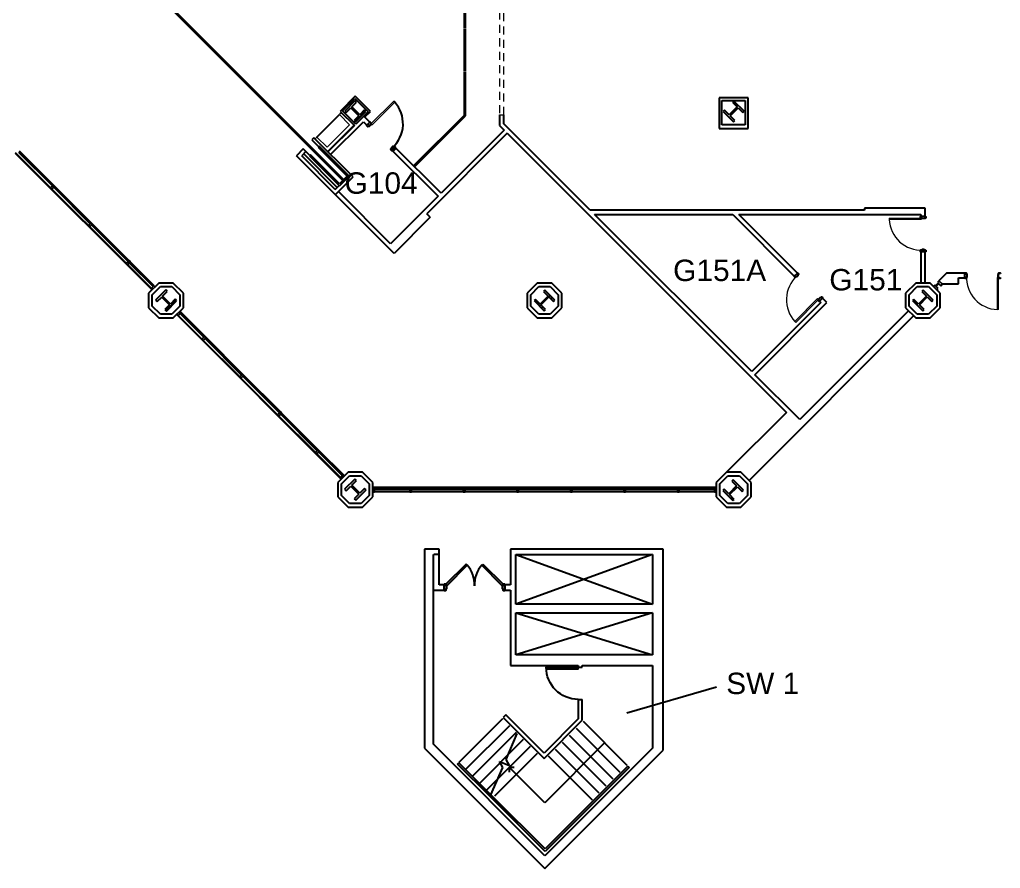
# Model space of a CAD drawing. Header units: inches. Extents: x -115 to 5677, y -261 to 4726.
# Drawn here: x 1108 to 2207, y -32 to 920 of the extents above; entities that cross this region are included whole.
import ezdxf

# ---------------------------------------------------------------- set-up
doc = ezdxf.new("R2010")
doc.units = ezdxf.units.IN
doc.header["$LTSCALE"] = 96
doc.header["$MEASUREMENT"] = 0
doc.linetypes.add('_Hidden Lines', pattern=[0.15625, 0.09375, -0.0625])
doc.layers.get('0').update_dxf_attribs({"linetype": 'CONTINUOUS'})
for name, color, linetype in [('A-ANNO-ROOM', 4, 'CONTINUOUS'), ('A-ANNO-TEXT', 4, 'CONTINUOUS'), ('A-COLS', 5, 'CONTINUOUS'), ('A-DOOR', 2, 'CONTINUOUS'), ('A-FLOR-CASE', 3, 'CONTINUOUS'), ('A-FLOR-HRAL', 1, 'CONTINUOUS'), ('A-FLOR-STRS', 2, 'CONTINUOUS'), ('A-GLAZ', 2, 'CONTINUOUS'), ('A-GLAZ-SILL', 1, 'CONTINUOUS'), ('A-SHAFT', 1, 'CONTINUOUS'), ('A-WALL-FULL', 6, 'CONTINUOUS')]:
    doc.layers.add(name, color=color, linetype=linetype)
for name, color, linetype, lineweight in [('A-DOOR-4', 2, '_Hidden Lines', 20), ('A-FLOR-CASE-1', 3, 'CONTINUOUS', 20), ('A-FLOR-STRS-1', 55, 'CONTINUOUS', 13), ('A-Genm', 13, 'CONTINUOUS', 9), ('A-GLAZ-CWMG-1', 55, 'CONTINUOUS', 13), ('A-GLAZ-CWMG-2', 3, 'CONTINUOUS', 9), ('A-GLAZ-CWMG-3', 3, 'CONTINUOUS', 20), ('I-WALL-1', 55, 'CONTINUOUS', 13), ('I-WALL-2', 2, 'CONTINUOUS', 50)]:
    doc.layers.add(name, color=color, linetype=linetype, lineweight=lineweight)
doc.styles.add('ARIAL', font='arial.ttf')

# ---------------------------------------------------------------- blocks, each defined once
blk = doc.blocks.new('Rectangular Mullion - Rectangular Mullion 2x4_5-12948729-ABSWR_AR_GL')
at = {"layer": 'A-GLAZ-CWMG-3'}
for p, q in [((-2, 2.25), (0, 2.25)), ((-2, -2.25), (-2, 2.25)), ((0, -2.25), (-2, -2.25))]:
    blk.add_line(p, q, dxfattribs=at)
blk = doc.blocks.new('WALL STORAGE1 - WALL STORAGE-8763647-ABSWR_AR_GL')
at = {"layer": 'A-FLOR-CASE'}
blk.add_line((4679.2, 955.6), (4704.4, 980.8), dxfattribs=at)
at = {"layer": 'A-FLOR-CASE-1'}
for p, q in [((4706.6, 983), (4704.4, 980.8)), ((4704.4, 980.8), (4715.7, 969.5)), ((4720.6, 968.9), (4706.6, 983)), ((4715.7, 969.5), (4690.5, 944.3)), ((4691.1, 939.4), (4720.6, 968.9)), ((4679.2, 955.6), (4677, 953.5)), ((4677, 953.5), (4691.1, 939.4)), ((4690.5, 944.3), (4679.2, 955.6))]:
    blk.add_line(p, q, dxfattribs=at)
blk = doc.blocks.new('*U34')
for p, q in [((0, 0), (0, 0)), ((-36, 0), (-36, 0))]:
    blk.add_line(p, q)
blk.add_lwpolyline([(0, 0), (0, -36), (-1.75, -36), (-1.75, 0)], close=True)
blk.add_arc((0, 0), 36, 180, 270)

msp = doc.modelspace()

# ---------------------------------------------------------------- hatches: boundary and pattern name
at = {"layer": 'A-COLS'}
h = msp.add_hatch(dxfattribs=at)
h.set_pattern_fill('FP_165', color=256, angle=-135, style=0, pattern_type=2)
h.set_pattern_definition([(45, (-3238.246, -167.171), (-9.503515, 9.503515), []), (45, (-3238.247, -152.77), (-9.503515, 9.503515), [])])
h.paths.add_polyline_path([(1484.3, 805.6), (1495.7, 817), (1494.1, 818.6), (1488.9, 813.4), (1480, 822.3), (1485.2, 827.5), (1483.6, 829.1), (1472.2, 817.6), (1473.8, 816), (1479, 821.3), (1487.9, 812.4), (1482.7, 807.2)], flags=0)
h = msp.add_hatch(dxfattribs=at)
h.set_pattern_fill('FP_167', color=256, angle=-135, style=0, pattern_type=2)
h.set_pattern_definition([(45, (-3238.246, -167.171), (-9.503515, 9.503515), []), (45, (-3238.247, -152.77), (-9.503515, 9.503515), [])])
h.paths.add_polyline_path([(1272.2, 593.4), (1283.6, 604.9), (1282, 606.5), (1276.8, 601.2), (1267.9, 610.1), (1273.1, 615.4), (1271.5, 617), (1260.1, 605.5), (1261.7, 603.9), (1266.9, 609.1), (1275.8, 600.2), (1270.6, 595)], flags=0)
h = msp.add_hatch(dxfattribs=at)
h.set_pattern_fill('FP_166', color=256, angle=135, style=0, pattern_type=2)
h.set_pattern_definition([(45, (-3238.246, -167.171), (-9.503515, 9.503515), []), (45, (-3238.247, -152.77), (-9.503515, 9.503515), [])])
h.paths.add_polyline_path([(1695.9, 593.6), (1697.4, 595.1), (1692.1, 600.3), (1701, 609.2), (1706.2, 603.9), (1707.7, 605.4), (1696.3, 616.8), (1694.8, 615.3), (1700.1, 610.1), (1691.2, 601.2), (1686, 606.4), (1684.5, 605)], flags=0)
h = msp.add_hatch(dxfattribs=at)
h.set_pattern_fill('FP_168', color=256, angle=-135, style=0, pattern_type=2)
h.set_pattern_definition([(45, (-3238.246, -167.171), (-9.503515, 9.503515), []), (45, (-3238.247, -152.77), (-9.503515, 9.503515), [])])
h.paths.add_polyline_path([(1484.4, 381.1), (1496, 392.7), (1494.2, 394.4), (1489, 389.2), (1480.1, 398), (1485.3, 403.3), (1483.6, 405), (1472, 393.5), (1473.7, 391.7), (1479, 397), (1487.9, 388.1), (1482.6, 382.8)], flags=0)

# ---------------------------------------------------------------- linework, layer by layer
at = {"layer": 'A-ANNO-ROOM'}
msp.add_line((1888.9, 171.6), (1788.5, 142.5), dxfattribs=at)
at = {"layer": 'A-ANNO-TEXT'}
for p, q in [((1763.5, 109), (1696.4, 42)), ((1662.2, 81.6), (1656.8, 81.6)), ((1656.8, 76.2), (1656.8, 81.6)), ((1696.4, 42), (1656.8, 81.6))]:
    msp.add_line(p, q, dxfattribs=at)
at = {"layer": 'A-COLS'}
for p, q in [((1483.6, 829.1), (1472.2, 817.6)), ((1480, 822.3), (1485.2, 827.5)), ((1485.2, 827.5), (1483.6, 829.1)), ((1908.4, 828.9), (1907, 827.5)), ((1907, 827.5), (1912.2, 822.2)), ((1919.8, 817.5), (1908.4, 828.9)), ((1472.2, 817.6), (1473.8, 816)), ((1473.8, 816), (1479, 821.3)), ((1479, 821.3), (1487.9, 812.4)), ((1488.9, 813.4), (1480, 822.3)), ((1484.3, 805.6), (1495.7, 817)), ((1494.1, 818.6), (1488.9, 813.4)), ((1495.7, 817), (1494.1, 818.6)), ((1898.1, 818.6), (1896.6, 817.1)), ((1896.6, 817.1), (1908, 805.7)), ((1903.3, 813.3), (1898.1, 818.6)), ((1912.2, 822.2), (1903.3, 813.3)), ((1904.2, 812.4), (1913.1, 821.3)), ((1913.1, 821.3), (1918.4, 816.1)), ((1918.4, 816.1), (1919.8, 817.5)), ((1487.9, 812.4), (1482.7, 807.2)), ((1482.7, 807.2), (1484.3, 805.6)), ((1909.5, 807.2), (1904.2, 812.4)), ((1908, 805.7), (1909.5, 807.2)), ((1271.5, 617), (1260.1, 605.5)), ((1273.1, 615.4), (1271.5, 617)), ((1696.3, 616.8), (1694.8, 615.3)), ((1707.7, 605.4), (1696.3, 616.8)), ((2120.6, 616.8), (2119.1, 615.3)), ((2132, 605.4), (2120.6, 616.8)), ((1260.1, 605.5), (1261.7, 603.9)), ((1261.7, 603.9), (1266.9, 609.1)), ((1266.9, 609.1), (1275.8, 600.2)), ((1267.9, 610.1), (1273.1, 615.4)), ((1276.8, 601.2), (1267.9, 610.1)), ((1272.2, 593.4), (1283.6, 604.9)), ((1282, 606.5), (1276.8, 601.2)), ((1283.6, 604.9), (1282, 606.5)), ((1686, 606.4), (1684.5, 605)), ((1684.5, 605), (1695.9, 593.6)), ((1691.2, 601.2), (1686, 606.4)), ((1700.1, 610.1), (1691.2, 601.2)), ((1692.1, 600.3), (1701, 609.2)), ((1694.8, 615.3), (1700.1, 610.1)), ((1701, 609.2), (1706.2, 603.9)), ((1706.2, 603.9), (1707.7, 605.4)), ((2110.2, 606.4), (2108.8, 605)), ((2108.8, 605), (2120.2, 593.6)), ((2115.5, 601.2), (2110.2, 606.4)), ((2124.3, 610.1), (2115.5, 601.2)), ((2116.4, 600.3), (2125.3, 609.2)), ((2119.1, 615.3), (2124.3, 610.1)), ((2125.3, 609.2), (2130.5, 603.9)), ((2130.5, 603.9), (2132, 605.4)), ((1275.8, 600.2), (1270.6, 595)), ((1270.6, 595), (1272.2, 593.4)), ((1697.4, 595.1), (1692.1, 600.3)), ((1695.9, 593.6), (1697.4, 595.1)), ((2121.6, 595.1), (2116.4, 600.3)), ((2120.2, 593.6), (2121.6, 595.1)), ((1483.6, 405), (1472, 393.5)), ((1473.7, 391.7), (1479, 397)), ((1479, 397), (1487.9, 388.1)), ((1480.1, 398), (1485.3, 403.3)), ((1489, 389.2), (1480.1, 398)), ((1485.3, 403.3), (1483.6, 405)), ((1911.5, 397.3), (1902.6, 388.4)), ((1903.5, 387.5), (1912.4, 396.3)), ((1907.7, 404), (1906.3, 402.5)), ((1906.3, 402.5), (1911.5, 397.3)), ((1919.1, 392.6), (1907.7, 404)), ((1912.4, 396.3), (1917.7, 391.1)), ((1472, 393.5), (1473.7, 391.7)), ((1487.9, 388.1), (1482.6, 382.8)), ((1484.4, 381.1), (1496, 392.7)), ((1494.2, 394.4), (1489, 389.2)), ((1496, 392.7), (1494.2, 394.4)), ((1897.4, 393.6), (1895.9, 392.1)), ((1895.9, 392.1), (1907.3, 380.8)), ((1902.6, 388.4), (1897.4, 393.6)), ((1908.8, 382.2), (1903.5, 387.5)), ((1917.7, 391.1), (1919.1, 392.6)), ((1482.6, 382.8), (1484.4, 381.1)), ((1907.3, 380.8), (1908.8, 382.2))]:
    msp.add_line(p, q, dxfattribs=at)
at = {"layer": 'A-DOOR', "lineweight": 9}
for p, q in [((1500.9, 802.8), (1527, 828.9)), ((1528.2, 827.6), (1502.8, 802.2)), ((1500.7, 805.4), (1502, 804)), ((1502.1, 804.1), (1500.8, 805.4)), ((1502, 804), (1500.9, 802.9)), ((1501.5, 803.4), (1502.8, 802.2)), ((1502.8, 802.2), (1501.5, 803.4)), ((2082.6, 697.6), (2117.8, 697.6)), ((2082.6, 697.6), (2082.6, 695.9)), ((2118.6, 695.9), (2082.6, 695.9)), ((2118.6, 697.6), (2118.6, 695.9)), ((2118.6, 695.9), (2118.6, 697.6)), ((2119.5, 697.6), (2119.5, 697)), ((2119.5, 697), (2119.5, 697.6)), ((2119.5, 697), (2121.7, 697)), ((2121.7, 697), (2119.5, 697)), ((2203.5, 631), (2203.5, 595)), ((2203.5, 631), (2205.2, 631)), ((2205.2, 595), (2205.2, 630.2)), ((2002.1, 607.3), (1976.6, 581.8)), ((1977.8, 580.6), (2002.7, 605.5)), ((2003.3, 606), (2002.1, 607.3)), ((2205.2, 595), (2203.5, 595)), ((1976.6, 581.8), (1977.8, 580.6))]:
    msp.add_line(p, q, dxfattribs=at)
at = {"layer": 'A-DOOR'}
for p, q in [((1528.2, 827.6), (1527, 828.9)), ((1500.7, 805.4), (1500.4, 805.1)), ((1500.4, 805.1), (1500.5, 805.1)), ((1500.5, 805.1), (1500.7, 805.4)), ((1501.3, 802.4), (1500.9, 802.8)), ((1497, 801.7), (1496.7, 801.4)), ((1496.7, 801.4), (1497, 801.6)), ((1498.1, 800), (1496.7, 801.4)), ((1496.7, 801.3), (1498, 800)), ((1497, 801.6), (1497, 801.7)), ((1499.2, 801.2), (1498.1, 800)), ((1498.1, 800), (1499.3, 801.2)), ((1499.3, 801.2), (1499.7, 800.8)), ((1499.7, 800.8), (1499.4, 801.2)), ((1501.2, 802.3), (1499.7, 800.8)), ((1499.8, 800.8), (1501.3, 802.3)), ((1500.9, 802.7), (1501.2, 802.3)), ((1524.7, 775.7), (1523.6, 774.5)), ((1523.6, 774.5), (1524.8, 775.7)), ((1523.6, 774.5), (1524.9, 773.1)), ((1524.9, 773.2), (1523.6, 774.5)), ((1525.9, 777.7), (1524.4, 776.2)), ((1524.4, 776.2), (1525.9, 777.7)), ((1524.8, 775.8), (1524.4, 776.2)), ((1524.4, 776.1), (1524.7, 775.8)), ((1525.2, 773.4), (1524.9, 773.2)), ((1525, 773.1), (1525.2, 773.4)), ((1525.2, 773.4), (1525.2, 773.4)), ((1525.9, 777.7), (1526.3, 777.3)), ((1526.3, 777.4), (1526, 777.7)), ((1526.4, 777.3), (1527.6, 778.5)), ((1527.5, 778.5), (1526.4, 777.4)), ((1527.6, 778.5), (1528.9, 777.2)), ((1529, 777.2), (1527.6, 778.5)), ((1528.9, 777.2), (1528.6, 776.9)), ((1528.6, 776.9), (1528.7, 776.8)), ((1528.7, 776.8), (1529, 777.1)), ((2117.7, 697.7), (2117.7, 699.5)), ((2117.8, 699.6), (2118.2, 699.6)), ((2117.8, 699.5), (2117.8, 697.7)), ((2118.2, 699.5), (2117.8, 699.5)), ((2117.8, 697.7), (2119.4, 697.7)), ((2119.4, 697.6), (2117.8, 697.6)), ((2118.2, 699.6), (2118.2, 699.5)), ((2121.7, 697.7), (2123.4, 697.7)), ((2121.7, 697.6), (2121.7, 697)), ((2123.4, 697.6), (2121.7, 697.6)), ((2121.7, 697), (2121.7, 697.6)), ((2123, 699.6), (2123.4, 699.6)), ((2123, 699.5), (2123, 699.6)), ((2123.4, 699.5), (2123, 699.5)), ((2123.4, 697.7), (2123.4, 699.5)), ((2123.5, 699.5), (2123.5, 697.7)), ((2117.7, 659.7), (2117.7, 661.5)), ((2117.8, 661.6), (2119.4, 661.6)), ((2117.8, 661.5), (2117.8, 659.7)), ((2119.4, 661.5), (2117.8, 661.5)), ((2119.5, 661.6), (2119.5, 662.2)), ((2119.5, 662.2), (2119.5, 661.6)), ((2121.7, 662.2), (2119.5, 662.2)), ((2119.5, 662.2), (2121.7, 662.2)), ((2121.7, 661.6), (2121.7, 662.2)), ((2121.7, 662.2), (2121.7, 661.6)), ((2121.7, 661.6), (2123.4, 661.6)), ((2123.4, 661.5), (2121.7, 661.5)), ((2123.4, 659.7), (2123.4, 661.5)), ((2123.5, 661.5), (2123.5, 659.7)), ((2117.8, 659.7), (2118.2, 659.7)), ((2118.2, 659.6), (2117.8, 659.6)), ((2118.2, 659.7), (2118.2, 659.6)), ((2123, 659.7), (2123.4, 659.7)), ((2123, 659.6), (2123, 659.7)), ((2123.4, 659.6), (2123, 659.6)), ((1976.1, 632.6), (1975.9, 632.3)), ((1975.9, 632.3), (1976.2, 632.5)), ((1977.2, 631), (1975.9, 632.3)), ((1975.9, 632.2), (1977.2, 630.9)), ((1976.2, 632.5), (1976.1, 632.6)), ((1978.4, 632.1), (1977.2, 631)), ((1977.3, 630.9), (1978.4, 632.1)), ((1978.9, 631.8), (1978.5, 632.1)), ((1978.5, 632.1), (1978.9, 631.7)), ((1980.4, 633.3), (1978.9, 631.8)), ((1978.9, 631.7), (1980.4, 633.2)), ((1979.8, 636.3), (1979.6, 636)), ((1979.6, 636), (1979.9, 636.3)), ((1979.6, 636), (1979.6, 636)), ((1981.2, 635), (1979.9, 636.3)), ((1979.9, 636.3), (1981.2, 634.9)), ((1981.2, 634.9), (1980, 633.8)), ((1980, 633.6), (1980.4, 633.3)), ((1980.1, 633.7), (1981.2, 634.9)), ((1980.4, 633.3), (1980.1, 633.7)), ((2167.2, 635.9), (2167.2, 635.5)), ((2167.2, 635.5), (2167.3, 635.5)), ((2167.3, 630.5), (2167.2, 630.5)), ((2167.2, 630.5), (2167.2, 630.2)), ((2169.2, 636), (2167.3, 636)), ((2167.3, 635.5), (2167.3, 635.9)), ((2167.3, 635.9), (2169.2, 635.9)), ((2167.3, 630.2), (2167.3, 630.5)), ((2169.2, 630.2), (2167.3, 630.2)), ((2167.3, 630.1), (2169.2, 630.1)), ((2169.2, 634.3), (2169.2, 635.9)), ((2169.2, 635.9), (2169.2, 634.3)), ((2169.2, 631.8), (2169.2, 630.2)), ((2169.2, 630.2), (2169.2, 631.8)), ((2169.8, 634.2), (2169.3, 634.2)), ((2169.3, 634.2), (2169.8, 634.2)), ((2169.8, 631.9), (2169.3, 631.9)), ((2169.3, 631.9), (2169.8, 631.9)), ((2169.8, 634.2), (2169.8, 631.9)), ((2169.9, 631.9), (2169.9, 634.2)), ((2204.6, 634.2), (2204.6, 631.9)), ((2204.7, 631.9), (2204.7, 634.2)), ((2204.7, 634.2), (2205.2, 634.2)), ((2205.2, 634.2), (2204.7, 634.2)), ((2204.7, 631.9), (2205.2, 631.9)), ((2205.2, 631.9), (2204.7, 631.9)), ((2205.2, 635.9), (2205.2, 634.3)), ((2205.2, 631.8), (2205.2, 630.2)), ((2207.2, 636), (2205.3, 636)), ((2205.3, 634.3), (2205.3, 635.9)), ((2205.3, 635.9), (2207.2, 635.9)), ((2205.3, 630.2), (2205.3, 631.8)), ((2207.2, 630.2), (2205.3, 630.2)), ((2205.3, 630.1), (2207.2, 630.1)), ((2207.2, 635.9), (2207.2, 635.5)), ((2207.2, 635.5), (2207.2, 635.9)), ((2207.2, 635.5), (2207.2, 635.5)), ((2207.2, 630.2), (2207.2, 630.5)), ((2207.2, 630.5), (2207.2, 630.5)), ((2207.2, 630.5), (2207.2, 630.2)), ((2003.9, 606.6), (2002.7, 605.5)), ((2002.7, 605.4), (2004, 604)), ((2002.8, 605.4), (2003.9, 606.6)), ((2004.1, 604.1), (2002.8, 605.4)), ((2005, 608.6), (2003.5, 607.1)), ((2003.5, 607), (2003.9, 606.7)), ((2003.6, 607.1), (2005.1, 608.6)), ((2003.9, 606.7), (2003.6, 607.1)), ((2005.1, 608.6), (2005.4, 608.2)), ((2005.5, 608.3), (2005.1, 608.6)), ((2006.7, 609.4), (2005.5, 608.3)), ((2005.6, 608.2), (2006.7, 609.4)), ((2006.7, 609.4), (2008.1, 608.1)), ((2008.1, 608.1), (2006.8, 609.4)), ((2008.1, 608.1), (2007.8, 607.8)), ((2007.8, 607.8), (2008.1, 608)), ((2007.8, 607.8), (2007.8, 607.8)), ((2004.4, 604.4), (2004.1, 604.1)), ((2004.1, 604), (2004.4, 604.3)), ((2004.4, 604.3), (2004.4, 604.4)), ((1608.2, 309.5), (1585.6, 286.9)), ((1586.9, 285.6), (1609.5, 308.3)), ((1609.5, 308.3), (1608.2, 309.5)), ((1625.8, 308.3), (1627, 309.5)), ((1648.4, 285.6), (1625.8, 308.3)), ((1627, 309.5), (1649.6, 286.9)), ((1583.6, 286.8), (1583.6, 286.4)), ((1583.6, 286.4), (1583.7, 286.4)), ((1585.6, 286.9), (1583.7, 286.9)), ((1583.7, 286.4), (1583.7, 286.8)), ((1583.7, 286.8), (1585.6, 286.8)), ((1586.9, 285.6), (1585.6, 286.9)), ((1585.6, 285.2), (1585.6, 286.8)), ((1585.6, 286.8), (1585.6, 285.2)), ((1649.6, 286.9), (1648.4, 285.6)), ((1649.6, 286.8), (1649.6, 285.2)), ((1651.6, 286.9), (1649.7, 286.9)), ((1649.7, 285.2), (1649.7, 286.8)), ((1649.7, 286.8), (1651.6, 286.8)), ((1651.6, 286.8), (1651.6, 286.4)), ((1651.6, 286.4), (1651.6, 286.8)), ((1651.6, 286.4), (1651.6, 286.4)), ((1583.7, 280.4), (1583.6, 280.4)), ((1583.6, 280.4), (1583.6, 280.1)), ((1583.7, 280.1), (1583.7, 280.4)), ((1585.6, 280.1), (1583.7, 280.1)), ((1583.7, 280), (1585.6, 280)), ((1585.6, 281.7), (1585.6, 280.1)), ((1585.6, 280.1), (1585.6, 281.7)), ((1586.2, 285.1), (1585.7, 285.1)), ((1585.7, 285.1), (1586.2, 285.1)), ((1586.2, 281.8), (1585.7, 281.8)), ((1585.7, 281.7), (1586.2, 281.7)), ((1586.2, 281.8), (1586.2, 285.1)), ((1586.2, 285.1), (1586.2, 281.8)), ((1649, 285.1), (1649, 281.8)), ((1649.1, 281.8), (1649.1, 285.1)), ((1649.1, 285.1), (1649.6, 285.1)), ((1649.6, 285.1), (1649.1, 285.1)), ((1649.6, 281.8), (1649.1, 281.8)), ((1649.1, 281.7), (1649.6, 281.7)), ((1649.6, 281.7), (1649.6, 280.1)), ((1649.7, 280.1), (1649.7, 281.7)), ((1651.6, 280.1), (1649.7, 280.1)), ((1649.7, 280), (1651.6, 280)), ((1651.6, 280.1), (1651.6, 280.4)), ((1651.6, 280.4), (1651.6, 280.4)), ((1651.6, 280.4), (1651.6, 280.1))]:
    msp.add_line(p, q, dxfattribs=at)
msp.add_lwpolyline([(1470.9, 740.8), (1278, 933.7), (1277.1, 932.8), (1470, 739.9), (1470.9, 740.8)], dxfattribs=at)
for centre, radius, start, end in [((1501.5, 803.4), 36, 312.2137, 42.7137), ((1500.7, 805.4), 0.0625, 45, 135), ((1500.9, 802.8), 0.0938, 135, 225), ((1500.9, 802.8), 0.0312, 135, 225), ((1496.7, 801.4), 0.0625, 135, 225), ((1498.1, 800), 0.0625, 225, 315), ((1499.3, 801.2), 0.0938, 45, 135), ((1499.3, 801.2), 0.0312, 45, 135), ((1499.7, 800.8), 0.0625, 225, 315), ((1501.2, 802.3), 0.0625, 315, 45), ((1523.6, 774.5), 0.0625, 135, 225), ((1524.4, 776.2), 0.0625, 135, 225), ((1524.7, 775.7), 0.0313, 315, 45), ((1524.7, 775.7), 0.0938, 315, 45), ((1524.9, 773.2), 0.0625, 225, 315), ((1525.9, 777.7), 0.0625, 45, 135), ((1526.4, 777.4), 0.0313, 225, 315), ((1526.4, 777.4), 0.0937, 225, 315), ((1527.6, 778.5), 0.0625, 45, 135), ((1528.9, 777.2), 0.0625, 315, 45), ((2117.8, 699.5), 0.0625, 90, 180), ((2117.8, 697.7), 0.0625, 180, 270), ((2119.4, 697.6), 0.0938, 0, 90), ((2119.4, 697.6), 0.0312, 0, 90), ((2121.7, 697.6), 0.0938, 90, 180), ((2121.7, 697.6), 0.0312, 90, 180), ((2121.7, 697), 0.0625, 270, 0), ((2123.4, 699.5), 0.0625, 0, 90), ((2123.4, 697.7), 0.0625, 270, 0), ((2117.8, 661.5), 0.0625, 90, 180), ((2119.4, 661.6), 0.0313, 270, 0), ((2119.4, 661.6), 0.0938, 270, 0), ((2119.5, 662.2), 0.0625, 90, 180), ((2121.7, 662.2), 0.0625, 0, 90), ((2121.7, 661.6), 0.0938, 180, 270), ((2121.7, 661.6), 0.0313, 180, 270), ((2123.4, 661.5), 0.0625, 0, 90), ((2117.8, 659.7), 0.0625, 180, 270), ((2123.4, 659.7), 0.0625, 270, 0), ((1975.9, 632.3), 0.0625, 135, 225), ((1977.2, 631), 0.0625, 225, 315), ((1978.5, 632.1), 0.0937, 45, 135), ((1978.5, 632.1), 0.0313, 45, 135), ((1978.9, 631.8), 0.0625, 225, 315), ((1979.9, 636.3), 0.0625, 45, 135), ((1980.1, 633.7), 0.0938, 135, 225), ((1980.1, 633.7), 0.0313, 135, 225), ((1980.4, 633.3), 0.0625, 315, 45), ((1981.2, 634.9), 0.0625, 315, 45), ((2167.3, 635.9), 0.0625, 90, 180), ((2167.3, 630.2), 0.0625, 180, 270), ((2169.2, 635.9), 0.0625, 0, 90), ((2169.3, 634.3), 0.0313, 180, 270), ((2169.3, 634.3), 0.0938, 180, 270), ((2169.3, 631.8), 0.0938, 90, 180), ((2169.3, 631.8), 0.0313, 90, 180), ((2169.2, 630.2), 0.0625, 270, 0), ((2169.8, 634.2), 0.0625, 0, 90), ((2169.8, 631.9), 0.0625, 270, 0), ((2204.7, 634.2), 0.0625, 90, 180), ((2204.7, 631.9), 0.0625, 180, 270), ((2205.3, 635.9), 0.0625, 90, 180), ((2205.2, 634.3), 0.0938, 270, 0), ((2205.2, 634.3), 0.0312, 270, 0), ((2205.2, 631.8), 0.0312, 0, 90), ((2205.2, 631.8), 0.0938, 0, 90), ((2205.3, 630.2), 0.0625, 180, 270), ((2207.2, 635.9), 0.0625, 0, 90), ((2207.2, 630.2), 0.0625, 270, 0), ((2002.8, 605.4), 0.0625, 135, 225), ((2003.6, 607.1), 0.0625, 135, 225), ((2003.9, 606.7), 0.0312, 315, 45), ((2003.9, 606.7), 0.0938, 315, 45), ((2005.1, 608.6), 0.0625, 45, 135), ((2005.5, 608.3), 0.0938, 225, 315), ((2005.5, 608.3), 0.0312, 225, 315), ((2006.7, 609.4), 0.0625, 45, 135), ((2008.1, 608.1), 0.0625, 315, 45), ((2004.1, 604.1), 0.0625, 225, 315), ((1585.6, 286.9), 32, 356.8651, 42.3651), ((1649.6, 286.9), 32, 137.6349, 183.1349), ((1583.7, 286.8), 0.0625, 90, 180), ((1585.6, 286.8), 0.0625, 0, 90), ((1649.7, 286.8), 0.0625, 90, 180), ((1651.6, 286.8), 0.0625, 0, 90), ((1583.7, 280.1), 0.0625, 180, 270), ((1585.7, 285.2), 0.0313, 180, 270), ((1585.7, 285.2), 0.0937, 180, 270), ((1585.7, 281.7), 0.0937, 90, 180), ((1585.7, 281.7), 0.0313, 90, 180), ((1585.6, 280.1), 0.0625, 270, 0), ((1586.2, 285.1), 0.0625, 0, 90), ((1586.2, 281.8), 0.0625, 270, 0), ((1649.1, 285.1), 0.0625, 90, 180), ((1649.1, 281.8), 0.0625, 180, 270), ((1649.6, 285.2), 0.0937, 270, 0), ((1649.6, 285.2), 0.0313, 270, 0), ((1649.6, 281.7), 0.0937, 0, 90), ((1649.6, 281.7), 0.0313, 0, 90), ((1649.7, 280.1), 0.0625, 180, 270), ((1651.6, 280.1), 0.0625, 270, 0)]:
    msp.add_arc(centre, radius, start, end, dxfattribs=at)
at = {"layer": 'A-DOOR', "lineweight": 9}
for centre, radius, start, end in [((1502, 804), 0.0625, 315, 45), ((2118.6, 697.6), 36, 182.2863, 272.7863), ((2119.5, 697), 0.0625, 180, 270), ((2003.3, 606), 36, 132.2137, 222.7137), ((2205.2, 631), 36, 177.2137, 267.7137)]:
    msp.add_arc(centre, radius, start, end, dxfattribs=at)
at = {"layer": 'A-DOOR-4'}
for p, q in [((1645.5, 959.2), (1645.5, 813.5)), ((1650.4, 813.5), (1650.4, 959.2)), ((1645.5, 813.5), (1650.4, 813.5))]:
    msp.add_line(p, q, dxfattribs=at)
at = {"layer": 'A-FLOR-HRAL'}
for p, q in [((1598.6, 85.3), (1600, 86.7)), ((1635.2, 48.8), (1598.6, 85.3)), ((1636, 50.8), (1600, 86.7)), ((1789.5, 83), (1696.7, -9.9)), ((1791, 81.6), (1696.7, -12.7)), ((1789.5, 83), (1791, 81.6)), ((1637.3, 46.7), (1635.2, 48.8)), ((1638.7, 48.1), (1636, 50.8)), ((1696.7, -12.7), (1637.3, 46.7)), ((1696.7, -9.9), (1638.7, 48.1))]:
    msp.add_line(p, q, dxfattribs=at)
at = {"layer": 'A-FLOR-STRS'}
for p, q in [((1649, 136.2), (1599.9, 87.1)), ((1739.3, 133.3), (1788.3, 84.2)), ((1656.7, 128.4), (1607.7, 79.3)), ((1731.5, 125.5), (1780.5, 76.4)), ((1664.5, 120.6), (1615.5, 71.6)), ((1672.3, 112.8), (1623.1, 63.7)), ((1653.1, 90.4), (1665.6, 119.5)), ((1723.7, 117.7), (1772.7, 68.6)), ((1680.1, 105), (1643.7, 68.7)), ((1708.1, 102.1), (1757.2, 53.1)), ((1715.9, 109.9), (1765, 60.9)), ((1687.9, 97.3), (1639.9, 49.3)), ((1649.3, 81.6), (1645.7, 88.4)), ((1645.7, 88.4), (1656.7, 83.7)), ((1656.7, 83.7), (1653.1, 90.4)), ((1700.4, 94.4), (1749.4, 45.3)), ((1636, 50.8), (1649.3, 81.6)), ((1643.7, 68.7), (1630.9, 55.9))]:
    msp.add_line(p, q, dxfattribs=at)
at = {"layer": 'A-FLOR-STRS-1'}
for p, q in [((1647.2, 87.7), (1646.4, 87)), ((1788.9, 82.4), (1781.8, 75.2)), ((1773.4, 66.8), (1766.2, 59.6)), ((1781.2, 74.6), (1774, 67.4)), ((1781.6, 75.4), (1781.8, 75.2)), ((1765.6, 59), (1758.4, 51.9)), ((1638.1, 48.7), (1636, 50.8)), ((1757.8, 51.3), (1750.7, 44.1))]:
    msp.add_line(p, q, dxfattribs=at)
at = {"layer": 'A-Genm'}
msp.add_line((1443.3, 778.3), (1442.2, 777.1), dxfattribs=at)
at = {"layer": 'A-GLAZ'}
for p, q in [((1106.5, 771.5), (1144.4, 733.7)), ((1145.1, 734.4), (1107.3, 772.2)), ((1144.4, 733.7), (1145.1, 734.4)), ((1146.5, 733), (1145.8, 732.3)), ((1145.8, 732.3), (1186.8, 691.3)), ((1187.5, 692), (1146.5, 733)), ((1186.8, 691.3), (1187.5, 692)), ((1188.9, 690.6), (1188.2, 689.9)), ((1188.2, 689.9), (1229.2, 648.9)), ((1229.9, 649.6), (1188.9, 690.6)), ((1229.2, 648.9), (1229.9, 649.6)), ((1231.4, 648.2), (1230.6, 647.4)), ((1230.6, 647.4), (1257.2, 620.9)), ((1257.9, 621.6), (1231.4, 648.2)), ((1257.2, 620.9), (1257.9, 621.6)), ((2133.9, 622.4), (2132.3, 620.8)), ((2137.4, 618.8), (2133.9, 622.4)), ((2137.3, 624.8), (2134.4, 621.8)), ((2135.1, 621.1), (2138, 624)), ((2135.9, 617.3), (2137.4, 618.8)), ((1288.3, 591.2), (1287.6, 590.5)), ((1287.6, 590.5), (1314.1, 564)), ((1314.8, 564.7), (1288.3, 591.2)), ((1314.1, 564), (1314.8, 564.7)), ((1316.2, 563.3), (1315.5, 562.6)), ((1315.5, 562.6), (1356.5, 521.6)), ((1357.2, 522.3), (1316.2, 563.3)), ((1356.5, 521.6), (1357.2, 522.3)), ((1358.6, 520.9), (1357.9, 520.2)), ((1357.9, 520.2), (1398.9, 479.2)), ((1399.6, 479.9), (1358.6, 520.9)), ((1398.9, 479.2), (1399.6, 479.9)), ((1401.1, 478.4), (1400.4, 477.7)), ((1400.4, 477.7), (1441.4, 436.7)), ((1442.1, 437.4), (1401.1, 478.4)), ((1441.4, 436.7), (1442.1, 437.4)), ((1443.5, 436), (1442.8, 435.3)), ((1442.8, 435.3), (1469.3, 408.8)), ((1470, 409.5), (1443.5, 436)), ((1469.3, 408.8), (1470, 409.5)), ((1545.1, 394.8), (1505.5, 394.8)), ((1505.5, 394.8), (1505.5, 393.8)), ((1505.5, 393.8), (1545.1, 393.8)), ((1545.1, 393.8), (1545.1, 394.8)), ((1605.1, 394.8), (1547.1, 394.8)), ((1547.1, 394.8), (1547.1, 393.8)), ((1547.1, 393.8), (1605.1, 393.8)), ((1605.1, 393.8), (1605.1, 394.8)), ((1665.1, 394.8), (1607.1, 394.8)), ((1607.1, 394.8), (1607.1, 393.8)), ((1607.1, 393.8), (1665.1, 393.8)), ((1665.1, 393.8), (1665.1, 394.8)), ((1725.1, 394.8), (1667.1, 394.8)), ((1667.1, 394.8), (1667.1, 393.8)), ((1667.1, 393.8), (1725.1, 393.8)), ((1725.1, 393.8), (1725.1, 394.8)), ((1785.1, 394.8), (1727.1, 394.8)), ((1727.1, 394.8), (1727.1, 393.8)), ((1727.1, 393.8), (1785.1, 393.8)), ((1785.1, 393.8), (1785.1, 394.8)), ((1845.1, 394.8), (1787.1, 394.8)), ((1787.1, 394.8), (1787.1, 393.8)), ((1787.1, 393.8), (1845.1, 393.8)), ((1845.1, 393.8), (1845.1, 394.8)), ((1886.7, 394.8), (1847.1, 394.8)), ((1847.1, 394.8), (1847.1, 393.8)), ((1847.1, 393.8), (1886.7, 393.8)), ((1886.7, 393.8), (1886.7, 394.8))]:
    msp.add_line(p, q, dxfattribs=at)
at = {"layer": 'A-GLAZ', "extrusion": (0, 0, -1)}
for p, q in [((2138.6, 627.1), (2136.8, 625.3)), ((2136.8, 625.3), (2140.3, 621.8)), ((2140.3, 621.8), (2142.1, 623.5))]:
    msp.add_line(p, q, dxfattribs=at)
at = {"layer": 'A-GLAZ-CWMG-1', "extrusion": (0, 0, -1)}
msp.add_line((2142.1, 623.5), (2138.6, 627.1), dxfattribs=at)
at = {"layer": 'A-GLAZ-CWMG-2'}
for p, q in [((1505.5, 394.8), (1505.5, 395.6)), ((1886.7, 395.6), (1886.7, 394.8))]:
    msp.add_line(p, q, dxfattribs=at)
at = {"layer": 'A-GLAZ-SILL'}
for p, q in [((1256.5, 617.4), (1103, 770.8)), ((1258.2, 622), (1107.6, 772.6)), ((1312, 561.9), (1285.4, 588.4)), ((1315.1, 565.1), (1288.6, 591.6)), ((1357.6, 522.6), (1316.6, 563.7)), ((1354.4, 519.5), (1313.4, 560.5)), ((1396.8, 477), (1355.8, 518)), ((1400, 480.2), (1359, 521.2)), ((1439.2, 434.6), (1398.2, 475.6)), ((1442.4, 437.8), (1401.4, 478.8)), ((1467.2, 406.7), (1440.7, 433.2)), ((1470.4, 409.9), (1443.8, 436.4)), ((1545.1, 395.6), (1505.5, 395.6)), ((1545.1, 390.6), (1505.5, 390.6)), ((1605.1, 395.6), (1547.1, 395.6)), ((1605.1, 390.6), (1547.1, 390.6)), ((1665.1, 395.6), (1607.1, 395.6)), ((1665.1, 390.6), (1607.1, 390.6)), ((1725.1, 395.6), (1667.1, 395.6)), ((1725.1, 390.6), (1667.1, 390.6)), ((1785.1, 395.6), (1727.1, 395.6)), ((1785.1, 390.6), (1727.1, 390.6)), ((1845.1, 395.6), (1787.1, 395.6)), ((1845.1, 390.6), (1787.1, 390.6)), ((1886.7, 395.6), (1847.1, 395.6)), ((1886.7, 390.6), (1847.1, 390.6))]:
    msp.add_line(p, q, dxfattribs=at)
at = {"layer": 'A-SHAFT'}
for p, q in [((1664.1, 254.8), (1817.3, 207.9)), ((1817.3, 254.8), (1664.1, 207.9))]:
    msp.add_line(p, q, dxfattribs=at)
for points in [[(1664.1, 320.2), (1817.3, 264.8)], [(1817.3, 320.2), (1664.1, 264.8)]]:
    msp.add_lwpolyline(points, dxfattribs=at)
at = {"layer": 'A-WALL-FULL'}
for p, q in [((1606, 962.9), (1606, 910.6)), ((1607.5, 910.6), (1607.5, 962.9)), ((1606, 910), (1606, 862.6)), ((1607.5, 862.6), (1607.5, 910)), ((1606, 862.1), (1606, 812.8)), ((1607.5, 812.2), (1607.5, 862.1)), ((1484, 834.3), (1467, 817.3)), ((1469.6, 817.8), (1483.5, 831.7)), ((1483.5, 831.7), (1498.4, 816.9)), ((1500.9, 817.3), (1484, 834.3)), ((1924.3, 832.5), (1891.8, 832.5)), ((1891.8, 832.5), (1891.8, 798)), ((1894.9, 829.4), (1921.2, 829.4)), ((1894.9, 802.2), (1894.9, 829.4)), ((1921.2, 829.4), (1921.2, 802.2)), ((1924.3, 798), (1924.3, 832.5)), ((1467, 817.3), (1482.9, 801.4)), ((1484.4, 802.9), (1469.6, 817.8)), ((1498.4, 816.9), (1484.4, 802.9)), ((1494.6, 811), (1500.9, 817.3)), ((1456.3, 768.8), (1493.1, 805.6)), ((1493.1, 805.6), (1497, 801.7)), ((1493.5, 812), (1500.4, 805.1)), ((1497, 801.7), (1500.4, 805.1)), ((1606, 812.8), (1549.4, 756.2)), ((1550.4, 755.1), (1607.5, 812.2)), ((1645.5, 813.5), (1645.5, 801.4)), ((1650.4, 803.4), (1650.4, 813.5)), ((1747.4, 706.5), (1650.4, 803.4)), ((1482.9, 801.4), (1453.3, 771.8)), ((1654.3, 792.7), (1564.1, 702.5)), ((1650.8, 796.1), (1580.1, 725.4)), ((1645.5, 801.4), (1650.8, 796.1)), ((1654.3, 792.7), (1967.3, 479.7)), ((1891.8, 798), (1924.3, 798)), ((1921.2, 802.2), (1894.9, 802.2)), ((1437.4, 787.7), (1435.2, 785.5)), ((1435.2, 785.5), (1442.9, 777.8)), ((1481.4, 743.7), (1437.4, 787.7)), ((1102.6, 770.5), (1256.1, 617.1)), ((1425.6, 775.3), (1417.9, 767.5)), ((1428.6, 772.2), (1423.9, 767.5)), ((1433, 767.9), (1425.6, 775.3)), ((1442.2, 777.1), (1474.7, 744.6)), ((1477, 744.6), (1443.3, 778.3)), ((1525.2, 773.4), (1576.7, 722)), ((1580.1, 725.4), (1528.7, 776.8)), ((1527.4, 658), (1417.9, 767.5)), ((1461.5, 729.8), (1423.9, 767.5)), ((1426.1, 769.7), (1463.7, 732)), ((1433.7, 768.6), (1432.5, 767.5)), ((1432.5, 767.5), (1466.2, 733.8)), ((1466.2, 736.1), (1433.7, 768.6)), ((1461.5, 723.8), (1481.4, 743.7)), ((1466.2, 733.8), (1477, 744.6)), ((1474.7, 744.6), (1466.2, 736.1)), ((1461.5, 729.8), (1465.8, 734.2)), ((1523.5, 668.7), (1465, 727.3)), ((1576.7, 722), (1523.5, 668.7)), ((2055, 706.5), (1747.4, 706.5)), ((2123, 708.9), (2055, 708.9)), ((2055, 708.9), (2055, 706.5)), ((2123, 699.6), (2123, 708.9)), ((1568, 698.6), (1527.4, 658)), ((1568, 698.6), (1564.1, 702.5)), ((1928.4, 525.5), (1752.2, 701.6)), ((1752.2, 701.6), (1907.1, 701.6)), ((1907.1, 701.6), (1976.1, 632.6)), ((1979.6, 636), (1914, 701.6)), ((1914, 701.6), (2118.2, 701.6)), ((2118.2, 701.6), (2118.2, 699.6)), ((2118.2, 699.6), (2123, 699.6)), ((2118.2, 659.6), (2118.2, 624.7)), ((2123, 659.6), (2118.2, 659.6)), ((2123, 624.7), (2123, 659.6)), ((1976.1, 632.6), (1979.6, 636)), ((2146.7, 635.7), (2138.3, 627.4)), ((2138.3, 627.4), (2142.2, 623.5)), ((2167.2, 635.7), (2146.7, 635.7)), ((2160.2, 623.7), (2160.2, 630.5)), ((2160.2, 630.5), (2167.2, 630.5)), ((2167.2, 630.5), (2167.2, 635.7)), ((1263.8, 624.7), (1252.3, 613.3)), ((1256.3, 611.6), (1265.4, 620.7)), ((1279.9, 624.7), (1263.8, 624.7)), ((1265.4, 620.7), (1278.3, 620.7)), ((1278.3, 620.7), (1287.3, 611.6)), ((1291.3, 613.3), (1279.9, 624.7)), ((1688, 624.7), (1676.6, 613.3)), ((1680.6, 611.6), (1689.7, 620.7)), ((1704.2, 624.7), (1688, 624.7)), ((1689.7, 620.7), (1702.5, 620.7)), ((1702.5, 620.7), (1711.6, 611.6)), ((1715.6, 613.3), (1704.2, 624.7)), ((2112.3, 624.7), (2100.9, 613.3)), ((2104.9, 611.6), (2113.9, 620.7)), ((2128.4, 624.7), (2112.3, 624.7)), ((2113.9, 620.7), (2126.8, 620.7)), ((2126.8, 620.7), (2135.9, 611.6)), ((2139.9, 613.3), (2128.4, 624.7)), ((2142.2, 623.5), (2142.4, 623.7)), ((2142.4, 623.7), (2160.2, 623.7)), ((1252.3, 613.3), (1252.3, 597.1)), ((1256.3, 598.8), (1256.3, 611.6)), ((1287.3, 611.6), (1287.3, 598.8)), ((1291.3, 597.1), (1291.3, 613.3)), ((1676.6, 613.3), (1676.6, 597.1)), ((1680.6, 598.8), (1680.6, 611.6)), ((1711.6, 611.6), (1711.6, 598.8)), ((1715.6, 597.1), (1715.6, 613.3)), ((2007.8, 607.8), (2004.4, 604.3)), ((2012.7, 602.9), (2007.8, 607.8)), ((2100.9, 613.3), (2100.9, 597.1)), ((2104.9, 598.8), (2104.9, 611.6)), ((2135.9, 611.6), (2135.9, 598.8)), ((2139.9, 597.1), (2139.9, 613.3)), ((1252.3, 597.1), (1263.8, 585.7)), ((1265.4, 589.7), (1256.3, 598.8)), ((1287.3, 598.8), (1278.3, 589.7)), ((1279.9, 585.7), (1291.3, 597.1)), ((1676.6, 597.1), (1688, 585.7)), ((1689.7, 589.7), (1680.6, 598.8)), ((1711.6, 598.8), (1702.5, 589.7)), ((1704.2, 585.7), (1715.6, 597.1)), ((2005.8, 602.9), (1928.4, 525.5)), ((1931.8, 522), (2012.7, 602.9)), ((2004.4, 604.3), (2005.8, 602.9)), ((2100.9, 597.1), (2112.3, 585.7)), ((2113.9, 589.7), (2104.9, 598.8)), ((2135.9, 598.8), (2126.8, 589.7)), ((2128.4, 585.7), (2139.9, 597.1)), ((1263.8, 585.7), (1279.9, 585.7)), ((1278.3, 589.7), (1265.4, 589.7)), ((1283.7, 589.5), (1468.2, 404.9)), ((1284, 589.8), (1285.4, 588.4)), ((1285.4, 588.4), (1288.6, 591.6)), ((1288.6, 591.6), (1287.2, 593)), ((1688, 585.7), (1704.2, 585.7)), ((1702.5, 589.7), (1689.7, 589.7)), ((1925.5, 403.4), (2110, 588)), ((2104.3, 593.7), (1982.2, 471.6)), ((2112.3, 585.7), (2128.4, 585.7)), ((2126.8, 589.7), (2113.9, 589.7)), ((1982.2, 471.6), (1931.8, 522)), ((1475.9, 412.6), (1464.5, 401.1)), ((1468.5, 399.5), (1477.5, 408.6)), ((1492, 412.6), (1475.9, 412.6)), ((1477.5, 408.6), (1490.4, 408.6)), ((1490.4, 408.6), (1499.5, 399.5)), ((1503.5, 401.1), (1492, 412.6)), ((1900.2, 412.6), (1888.7, 401.1)), ((1892.7, 399.5), (1901.8, 408.6)), ((1916.3, 412.6), (1900.2, 412.6)), ((1901.8, 408.6), (1914.7, 408.6)), ((1914.7, 408.6), (1923.7, 399.5)), ((1927.7, 401.1), (1916.3, 412.6)), ((1464.5, 401.1), (1464.5, 385)), ((1468.5, 386.6), (1468.5, 399.5)), ((1499.5, 399.5), (1499.5, 386.6)), ((1503.5, 385), (1503.5, 401.1)), ((1888.7, 401.1), (1888.7, 385)), ((1892.7, 386.6), (1892.7, 399.5)), ((1923.7, 399.5), (1923.7, 386.6)), ((1927.7, 385), (1927.7, 401.1)), ((1464.5, 385), (1475.9, 373.6)), ((1477.5, 377.6), (1468.5, 386.6)), ((1499.5, 386.6), (1490.4, 377.6)), ((1492, 373.6), (1503.5, 385)), ((1505.5, 390.6), (1505.5, 393.8)), ((1888.7, 385), (1900.2, 373.6)), ((1901.8, 377.6), (1892.7, 386.6)), ((1923.7, 386.6), (1914.7, 377.6)), ((1916.3, 373.6), (1927.7, 385)), ((1490.4, 377.6), (1477.5, 377.6)), ((1914.7, 377.6), (1901.8, 377.6)), ((1475.9, 373.6), (1492, 373.6)), ((1900.2, 373.6), (1916.3, 373.6)), ((1561.6, 326.2), (1561.6, 103.3)), ((1578, 326.2), (1561.6, 326.2)), ((1571.6, 107.5), (1571.6, 320.2)), ((1578, 320.2), (1572, 320.2)), ((1578, 286.4), (1578, 326.2)), ((1658.1, 326.2), (1658.1, 286.4)), ((1829.3, 326.2), (1658.1, 326.2)), ((1664.1, 264.8), (1664.1, 320.2)), ((1664.1, 320.2), (1817.3, 320.2)), ((1817.3, 320.2), (1817.3, 264.8)), ((1829.3, 101.1), (1829.3, 326.2)), ((1583.6, 286.4), (1578, 286.4)), ((1583.6, 280.4), (1583.6, 286.4)), ((1658.1, 286.4), (1651.6, 286.4)), ((1651.6, 286.4), (1651.6, 280.4)), ((1572, 280.4), (1583.6, 280.4)), ((1651.6, 280.4), (1658.1, 280.4)), ((1658.1, 280.4), (1658.1, 195.9)), ((1817.3, 264.8), (1664.1, 264.8)), ((1664.1, 207.9), (1664.1, 254.8)), ((1664.1, 254.8), (1817.3, 254.8)), ((1817.3, 254.8), (1817.3, 207.9)), ((1817.3, 207.9), (1664.1, 207.9)), ((1658.1, 195.9), (1734, 195.9)), ((1734, 195.9), (1734, 193.9)), ((1738.3, 195.9), (1817.3, 195.9)), ((1738.3, 193.9), (1738.3, 195.9)), ((1817.3, 195.9), (1817.3, 103.3)), ((1734, 157.9), (1734, 136.2)), ((1738.3, 134.4), (1738.3, 157.9)), ((1652.7, 140.6), (1649.7, 137.6)), ((1649.7, 137.6), (1666.2, 121)), ((1695.6, 97.7), (1652.7, 140.6)), ((1734, 136.2), (1695.6, 97.7)), ((1695.6, 91.7), (1738.3, 134.4)), ((1666.2, 121), (1695.6, 91.7)), ((1561.6, 103.3), (1696.5, -31.6)), ((1696.5, -17.5), (1571.6, 107.5)), ((1817.3, 103.3), (1696.5, -17.5)), ((1696.5, -31.6), (1829.3, 101.1))]:
    msp.add_line(p, q, dxfattribs=at)
at = {"layer": 'A-WALL-FULL', "extrusion": (0, 0, -1)}
for p, q in [((1145.4, 734.8), (1142.3, 731.6)), ((1142.3, 731.6), (1143.7, 730.2)), ((1143.7, 730.2), (1146.9, 733.4)), ((1146.9, 733.4), (1145.4, 734.8)), ((1187.9, 692.3), (1184.7, 689.2)), ((1184.7, 689.2), (1186.1, 687.8)), ((1186.1, 687.8), (1189.3, 690.9)), ((1189.3, 690.9), (1187.9, 692.3)), ((1230.3, 649.9), (1227.1, 646.7)), ((1231.7, 648.5), (1230.3, 649.9)), ((1227.1, 646.7), (1228.5, 645.3)), ((1228.5, 645.3), (1231.7, 648.5)), ((1315.1, 565.1), (1312, 561.9)), ((1312, 561.9), (1313.4, 560.5)), ((1313.4, 560.5), (1316.6, 563.7)), ((1316.6, 563.7), (1315.1, 565.1)), ((1357.6, 522.6), (1354.4, 519.5)), ((1354.4, 519.5), (1355.8, 518)), ((1355.8, 518), (1359, 521.2)), ((1359, 521.2), (1357.6, 522.6)), ((1400, 480.2), (1396.8, 477)), ((1396.8, 477), (1398.2, 475.6)), ((1398.2, 475.6), (1401.4, 478.8)), ((1401.4, 478.8), (1400, 480.2)), ((1442.4, 437.8), (1439.2, 434.6)), ((1439.2, 434.6), (1440.7, 433.2)), ((1440.7, 433.2), (1443.8, 436.4)), ((1443.8, 436.4), (1442.4, 437.8)), ((1470.4, 409.9), (1467.2, 406.7)), ((1471.8, 408.4), (1470.4, 409.9)), ((1467.2, 406.7), (1468.6, 405.3)), ((1505.5, 395.6), (1503.5, 395.6)), ((1503.5, 390.6), (1505.5, 390.6)), ((1547.1, 395.6), (1545.1, 395.6)), ((1545.1, 395.6), (1545.1, 390.6)), ((1545.1, 390.6), (1547.1, 390.6)), ((1547.1, 390.6), (1547.1, 395.6)), ((1607.1, 395.6), (1605.1, 395.6)), ((1605.1, 395.6), (1605.1, 390.6)), ((1605.1, 390.6), (1607.1, 390.6)), ((1607.1, 390.6), (1607.1, 395.6)), ((1667.1, 395.6), (1665.1, 395.6)), ((1665.1, 395.6), (1665.1, 390.6)), ((1665.1, 390.6), (1667.1, 390.6)), ((1667.1, 390.6), (1667.1, 395.6)), ((1727.1, 395.6), (1725.1, 395.6)), ((1725.1, 395.6), (1725.1, 390.6)), ((1725.1, 390.6), (1727.1, 390.6)), ((1727.1, 390.6), (1727.1, 395.6)), ((1787.1, 395.6), (1785.1, 395.6)), ((1785.1, 395.6), (1785.1, 390.6)), ((1785.1, 390.6), (1787.1, 390.6)), ((1787.1, 390.6), (1787.1, 395.6)), ((1847.1, 395.6), (1845.1, 395.6)), ((1845.1, 395.6), (1845.1, 390.6)), ((1845.1, 390.6), (1847.1, 390.6)), ((1847.1, 390.6), (1847.1, 395.6)), ((1888.7, 395.6), (1886.7, 395.6)), ((1886.7, 395.6), (1886.7, 390.6)), ((1886.7, 390.6), (1888.7, 390.6))]:
    msp.add_line(p, q, dxfattribs=at)
at = {"layer": 'A-WALL-FULL'}
for points in [[(1967.3, 479.7), (1900.2, 412.6)], [(1734, 193.9), (1738.3, 193.9)], [(1734, 157.9), (1738.3, 157.9)]]:
    msp.add_lwpolyline(points, dxfattribs=at)
at = {"layer": 'I-WALL-1'}
msp.add_line((1571.6, 320.2), (1572, 320.2), dxfattribs=at)
at = {"layer": 'I-WALL-2'}
msp.add_line((1528.7, 776.8), (1525.2, 773.4), dxfattribs=at)

# ---------------------------------------------------------------- block references
at = {"layer": 'A-DOOR', "xscale": -1, "rotation": 270}
msp.add_blockref('*U34', (1734, 193.9), dxfattribs=at)
at = {"layer": 'A-GLAZ-CWMG-2', "extrusion": (0, 0, -1), "rotation": 225.0000000000001}
msp.add_blockref('Rectangular Mullion - Rectangular Mullion 2x4_5-12948729-ABSWR_AR_GL', (-1258, 619), dxfattribs=at)
at = {"layer": 'A-WALL-FULL'}
msp.add_blockref('WALL STORAGE1 - WALL STORAGE-8763647-ABSWR_AR_GL', (-3238.2, -167.2), dxfattribs=at)

# ---------------------------------------------------------------- texts
at = {"layer": 'A-ANNO-ROOM', "style": 'ARIAL'}
for s, p in [('G104', (1471.9, 724.9)), ('G151A', (1840.3, 627)), ('G151', (2015.4, 616.5)), ('SW 1', (1899.8, 163.8))]:
    msp.add_text(s, height=24, dxfattribs=at).set_placement(p)

doc.saveas('drawing.dxf')
